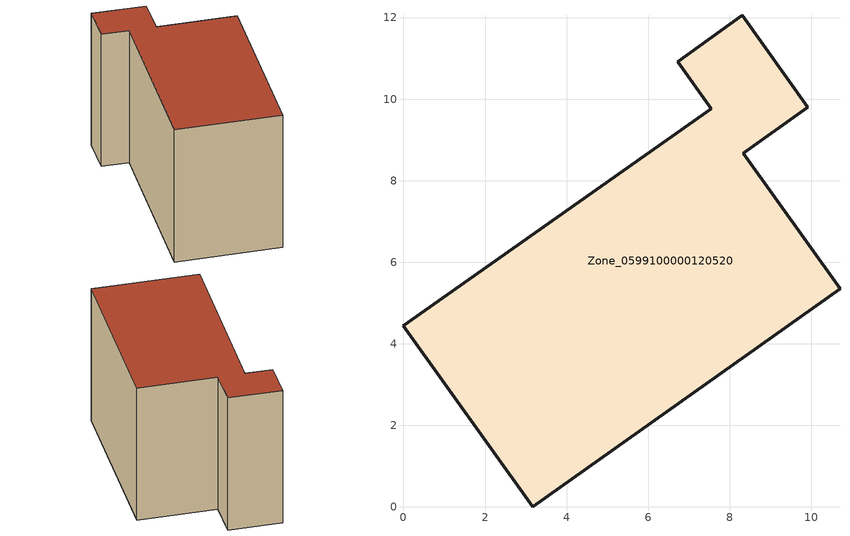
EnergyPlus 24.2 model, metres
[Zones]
Zone_0599100000120520
 floor ground (C_G): 3.17,0 0,4.44 7.54,9.77 6.72,10.92 8.31,12.06 9.92,9.8 8.33,8.67 10.71,5.35 z0
 wall outside (C_F): 9.92,9.8 8.31,12.06 6.72,10.92 7.54,9.77 0,4.44 3.17,0 10.71,5.35 8.33,8.67 9.92,9.8 z0:7.68
 roof outside (C_R): 0,4.44 3.17,0 10.71,5.35 8.33,8.67 9.92,9.8 8.31,12.06 6.72,10.92 7.54,9.77 z7.68
[BUILDING]
Pand.0599100000120520: North Axis=0; Terrain=City; Loads Convergence Tolerance Value=0.04; Temperature Convergence Tolerance Value=0.4; Solar Distribution=FullExterior; Maximum Number of Warmup Days=25; Minimum Number of Warmup Days=1
[Site:Location]
Rotterdam.The.Hague.AP_ZH_NLD Design_Conditions: Latitude=51.96; Longitude=4.45; Time Zone=1; Elevation=-4.5
[SITE:GROUNDTEMPERATURE:BUILDINGSURFACE]
18, 18, 18, 18, 18, 18, 18, 18, 18, 18, 18, 18
[MATERIAL] Thermal Absorptance=0.9; Solar Absorptance=0.7; Visible Absorptance=0.7
Name | Roughness | Thickness | Conductivity | Density | Specific Heat
G.TI.1975-1991 | MediumSmooth | 0.15 | 0.288461 | 540 | 1210
F.TI.1975-1991 | Rough | 0.3 | 0.230769 | 1920 | 840
R.TI.1975-1991 | MediumRough | 0.2 | 0.153846 | 1500 | 1000
[CONSTRUCTION]
C_G: G.TI.1975-1991
C_F: F.TI.1975-1991
C_R: R.TI.1975-1991
[ZONE]
Zone_0599100000120520: Type=1; Multiplier=1; Ceiling Height=Autocalculate; Volume=Autocalculate; Floor Area=autocalculate; Part of Total Floor Area=Yes
[ZONEINFILTRATION:DESIGNFLOWRATE]
Infil_Zone_0599100000120520: Zone or ZoneList or Space or SpaceList=Zone_0599100000120520; Schedule=AlwaysOn; Design Flow Rate Calculation Method=Flow/Area; Flow Rate per Floor Area=0.003; Constant Term Coefficient=1; Temperature Term Coefficient=0; Velocity Term Coefficient=0; Velocity Squared Term Coefficient=0
[HVACTEMPLATE:ZONE:IDEALLOADSAIRSYSTEM]
Zone_0599100000120520: Maximum Heating Supply Air Temperature=50; Minimum Cooling Supply Air Temperature=13; Maximum Heating Supply Air Humidity Ratio=0.0156; Minimum Cooling Supply Air Humidity Ratio=0.0077; Heating Limit=NoLimit; Cooling Limit=NoLimit; Dehumidification Control Type=ConstantSensibleHeatRatio; Cooling Sensible Heat Ratio=0.7; Dehumidification Setpoint=60; Humidification Control Type=None; Humidification Setpoint=30; Outdoor Air Method=None; Outdoor Air Flow Rate per Person=0.00944; Outdoor Air Flow Rate per Zone Floor Area=0; Outdoor Air Flow Rate per Zone=0; Demand Controlled Ventilation Type=None; Outdoor Air Economizer Type=NoEconomizer; Heat Recovery Type=None; Sensible Heat Recovery Effectiveness=0.7; Latent Heat Recovery Effectiveness=0.65
[ZONECONTROL:THERMOSTAT]
ThermostatControl_Zone_0599100000120520: Zone or ZoneList=Zone_0599100000120520; Control Type Schedule=DualSetpointControlType; Control 1=Thermostat_Zone_0599100000120520; Temperature Difference Between Cutout And Setpoint=0
[THERMOSTATSETPOINT:DUALSETPOINT]
Thermostat_Zone_0599100000120520: Heating Setpoint Temperature Schedule=HeatingSetpoint_Zone_0599100000120520; Cooling Setpoint Temperature Schedule=CoolingSetpoint_Zone_0599100000120520
[SCHEDULE:COMPACT]
HeatingSetpoint_Zone_0599100000120520: Through: 12/31, For: AllDays, Until: 24:00, 21
CoolingSetpoint_Zone_0599100000120520: Through: 12/31, For: AllDays, Until: 24:00, 24
DualSetpointControlType: Through: 12/31, For: AllDays, Until: 24:00, 4
AlwaysOn: Through: 12/31, For: AllDays, Until: 24:00, 1
